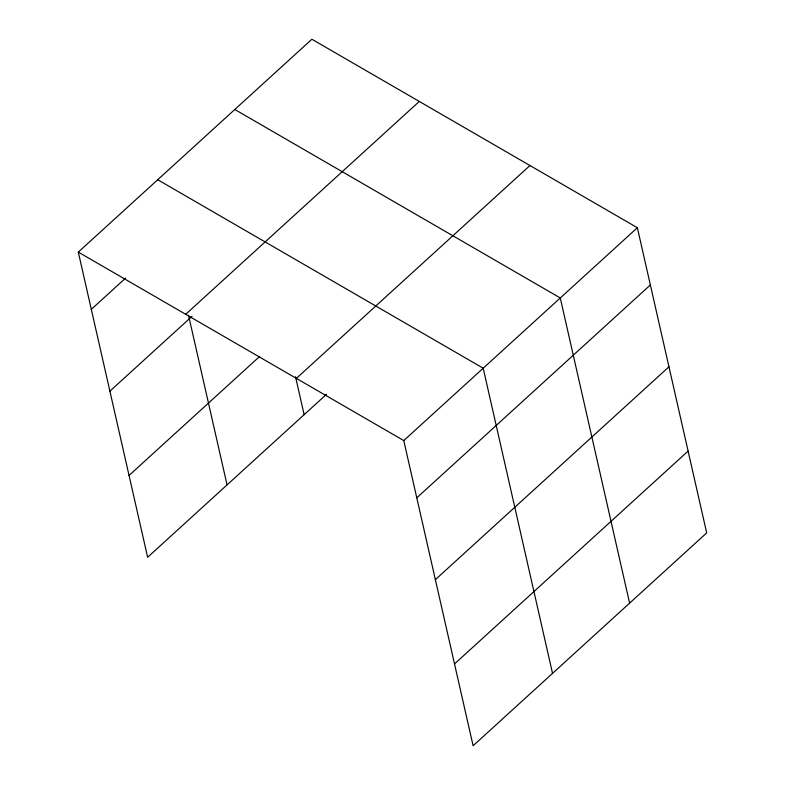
<?xml version="1.0" encoding="UTF-8"?>
<svg xmlns="http://www.w3.org/2000/svg" width="785" height="785" viewBox="0 0 785 785"><rect width="100%" height="100%" fill="white"/><g stroke="black" fill="none" stroke-linecap="round" stroke-linejoin="round"><path stroke-width="1.18" d="M78.304 252.103L311.89 39.25L637.361 227.728L706.696 532.897L473.11 745.75L403.775 440.581L78.304 252.103L147.639 557.271L326.55 394.247M91.315 309.349L125.61 278.096M185.711 314.294L419.298 101.451M109.9 391.165L192.011 316.345M129.054 475.455L259.56 356.537M296.377 378.38L529.953 165.527M403.775 440.581L637.361 227.728M416.786 497.827L650.363 284.975M435.371 579.644L668.957 366.791M454.525 663.933L688.102 451.081M234.803 109.488L560.274 297.966L629.609 603.135M157.726 179.736L483.197 368.214L552.532 673.383M295.523 376.721L304.138 414.666M188.508 315.236L227.061 484.904"/></g></svg>
